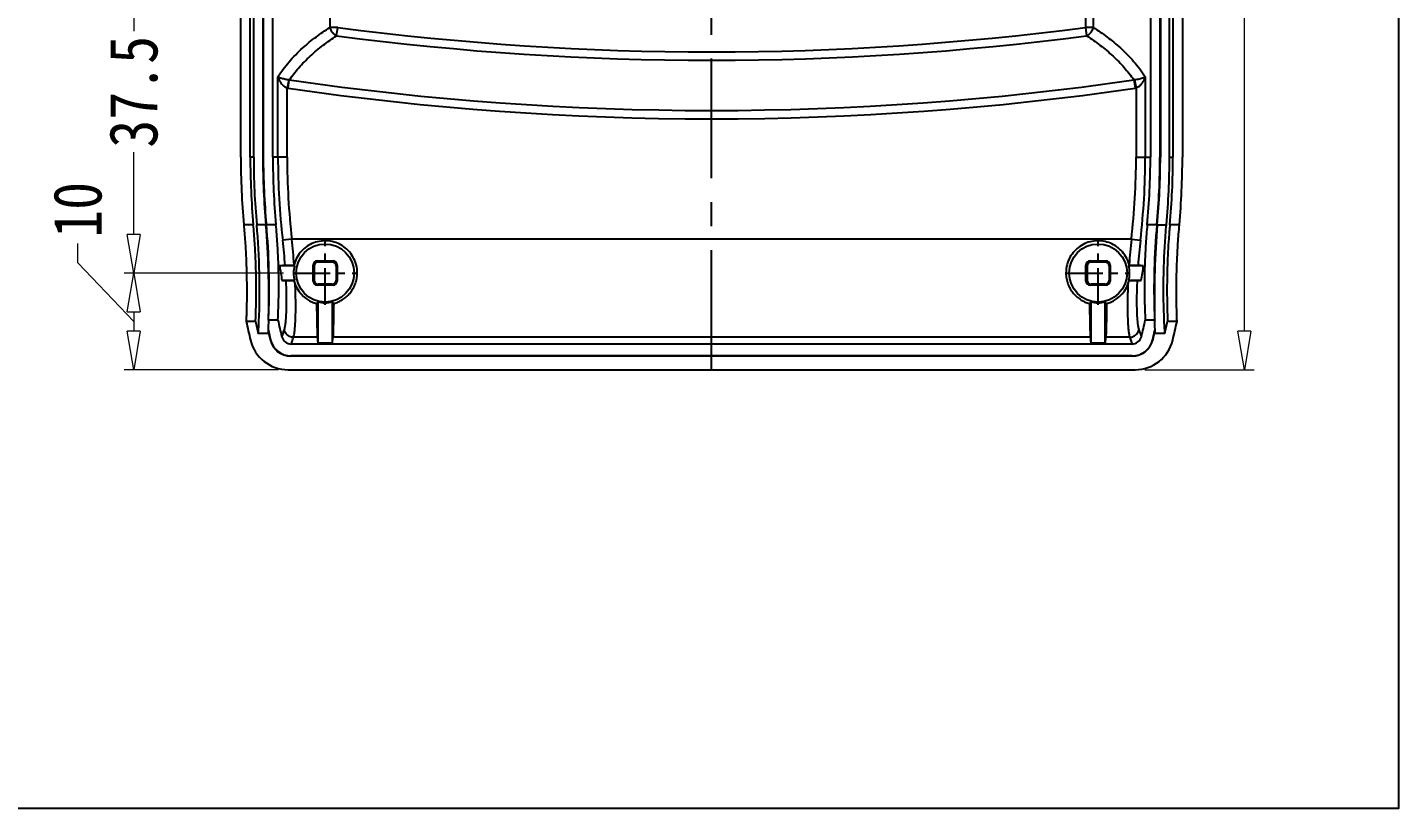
# Model space of a CAD drawing. Header units: millimetres. Extents: x 1786 to 4339, y -2795 to -1928.
# Drawn here: x 4197.1 to 4339, y -2795.2 to -2714.4 of the extents above; entities that cross this region are included whole.
import ezdxf

# ---------------------------------------------------------------- set-up
doc = ezdxf.new("R2010")
doc.units = ezdxf.units.MM
doc.linetypes.add('CENTER', pattern=[50.8, 31.75, -6.35, 6.35, -6.35])
doc.layers.add('dim', color=3, linetype='Continuous', lineweight=9)
doc.styles.add('FFS', font='SIMFANG.TTF', dxfattribs={"width": 0.85})
doc.dimstyles.new('YanXiu', dxfattribs={"dimtxt": 2.5, "dimasz": 2.2, "dimexe": 1, "dimexo": 0.6, "dimgap": 0.66, "dimtad": 0, "dimzin": 9, "dimdsep": 46, "dimtxsty": 'FFS', "dimblk": 'CLOSEDBLANK', "dimcen": 0, "dimclrd": 256, "dimclre": 131, "dimclrt": 42, "dimazin": 2, "dimtfac": 1, "dimtofl": 0, "dimtmove": 0, "dimatfit": 3, "dimldrblk": 'CLOSEDBLANK', "dimfxl": 1, "dimlwd": 5, "dimlwe": 5, "dimarcsym": 0})

# ---------------------------------------------------------------- blocks, each defined once
blk = doc.blocks.new('_ClosedBlank')
at = {"color": 0, "linetype": 'ByBlock', "lineweight": -2}
for p, q in [((-1, 0.167), (0, 0)), ((-1, 0.167), (-1, -0.167)), ((0, 0), (-1, -0.167))]:
    blk.add_line(p, q, dxfattribs=at)
blk = doc.blocks.new('*D160')
at = {"layer": 'Defpoints', "color": 0}
for p in [(4375.19, -2700.08, 0), (4348.36, -2737.58), (4364.88, -2737.58, 0)]:
    blk.add_point(p, dxfattribs=at)
at = {"layer": 'dim', "color": 131, "lineweight": 5}
for p, q in [((4374.19, -2700.08), (4347.36, -2700.08)), ((4363.88, -2737.58), (4347.36, -2737.58))]:
    blk.add_line(p, q, dxfattribs=at)
at = {"layer": 'dim', "lineweight": 5}
for p, q in [((4348.36, -2704.08), (4348.36, -2712.57)), ((4348.36, -2733.58), (4348.36, -2725.09))]:
    blk.add_line(p, q, dxfattribs=at)
at = {"layer": 'dim', "lineweight": 5, "xscale": 4, "yscale": 4, "zscale": 4}
for p, rotation in [((4348.36, -2700.08), 90), ((4348.36, -2737.58), 270)]:
    blk.add_blockref('_ClosedBlank', p, dxfattribs=dict(at, rotation=rotation))
at = {"layer": 'dim', "color": 42, "insert": (4348.36, -2718.83), "char_height": 5, "attachment_point": 5, "rotation": 90, "style": 'FFS'}
blk.add_mtext('37.5', dxfattribs=at)
blk = doc.blocks.new('*D161')
at = {"layer": 'Defpoints', "color": 0}
for p in [(4364.88, -2737.58, 0), (4348.36, -2747.58), (4364.34, -2747.58)]:
    blk.add_point(p, dxfattribs=at)
at = {"layer": 'dim', "lineweight": 5}
for p, q in [((4342.57, -2736.51), (4342.57, -2734.51)), ((4348.36, -2742.58), (4342.57, -2736.51)), ((4348.36, -2741.58), (4348.36, -2743.58))]:
    blk.add_line(p, q, dxfattribs=at)
at = {"layer": 'dim', "color": 131, "lineweight": 5}
for p, q in [((4363.88, -2737.58), (4347.36, -2737.58)), ((4363.34, -2747.58), (4347.36, -2747.58))]:
    blk.add_line(p, q, dxfattribs=at)
at = {"layer": 'dim', "lineweight": 5, "xscale": 4, "yscale": 4, "zscale": 4}
for p, rotation in [((4348.36, -2737.58), 90), ((4348.36, -2747.58), 270)]:
    blk.add_blockref('_ClosedBlank', p, dxfattribs=dict(at, rotation=rotation))
at = {"layer": 'dim', "color": 42, "insert": (4342.57, -2731.04), "char_height": 5, "attachment_point": 5, "rotation": 90, "style": 'FFS'}
blk.add_mtext('10', dxfattribs=at)
blk = doc.blocks.new('*D165')
at = {"layer": 'Defpoints', "color": 0}
for p in [(4440.18, -2577.08), (4452.01, -2747.58), (4463.32, -2747.58)]:
    blk.add_point(p, dxfattribs=at)
at = {"layer": 'dim', "color": 131, "lineweight": 5}
for p, q in [((4441.17, -2577.08), (4464.32, -2577.08)), ((4453.01, -2747.58), (4464.32, -2747.58))]:
    blk.add_line(p, q, dxfattribs=at)
at = {"layer": 'dim', "lineweight": 5}
for p, q in [((4463.32, -2581.08), (4463.32, -2654.55)), ((4463.32, -2743.58), (4463.32, -2670.11))]:
    blk.add_line(p, q, dxfattribs=at)
at = {"layer": 'dim', "lineweight": 5, "xscale": 4, "yscale": 4, "zscale": 4}
for p, rotation in [((4463.32, -2577.08), 90), ((4463.32, -2747.58), 270)]:
    blk.add_blockref('_ClosedBlank', p, dxfattribs=dict(at, rotation=rotation))
at = {"layer": 'dim', "color": 42, "insert": (4463.32, -2662.33), "char_height": 5, "attachment_point": 5, "rotation": 90, "style": 'FFS'}
blk.add_mtext('170.5', dxfattribs=at)
blk = doc.blocks.new('*u4')
at = {"layer": 'Defpoints', "color": 2}
blk.add_lwpolyline([(-135.77, 94.941), (135.77, 94.941), (135.77, -94.941), (-135.77, -94.941)], close=True, dxfattribs=at)
blk = doc.blocks.new('*u194')
at = {"color": 1, "linetype": 'CENTER', "ltscale": 0.389839}
blk.add_line((0, -85.25), (0, 85.25), dxfattribs=at)
at = {"color": 7, "linetype": 'Continuous'}
for p, q in [((-48.73, -63.25, 0), (-48.73, 62.75, 0)), ((-47.748, -63.25, 0), (-47.748, 62.75, 0)), ((-47.394, -63.25, 0), (-47.394, 62.75, 0)), ((-46.447, 62.75, 0), (-46.447, -63.25, 0)), ((-46.403, 62.75, 0), (-46.403, -63.25, 0)), ((-45.415, -63.25, 0), (-45.415, 62.75, 0)), ((-39.501, 62.75, 0), (-39.501, -49.843, 0)), ((38.7, 62.75, 0), (38.7, -49.844, 0)), ((39.501, 62.75, 0), (39.501, -49.843, 0)), ((45.415, 62.75, 0), (45.415, -63.25, 0)), ((46.403, 62.75, 0), (46.403, -63.25, 0)), ((46.447, 62.75, 0), (46.447, -63.25, 0)), ((47.394, -63.25, 0), (47.394, 62.75, 0)), ((47.748, 62.75, 0), (47.748, -63.25, 0)), ((48.73, 62.75, 0), (48.73, -63.25, 0)), ((-38.7, -49.843, 0), (-39.501, -49.843, 0)), ((-38.812, -50.702, 0), (-38.7, -49.843, 0)), ((39.501, -49.843, 0), (38.7, -49.843, 0)), ((38.7, -49.843, 0), (38.812, -50.702, 0)), ((-44.884, -63.25, 0), (-44.884, -54.946, 0)), ((-43.764, -55.267, 0), (-43.936, -56.11, 0)), ((-43.833, -56.128, 0), (-43.708, -55.271, 0)), ((43.708, -55.271, 0), (43.833, -56.128, 0)), ((43.764, -55.267, 0), (43.936, -56.11, 0)), ((44.884, -54.946, 0), (44.884, -63.25, 0)), ((-43.936, -63.25, 0), (-43.936, -56.11, 0)), ((43.936, -56.11, 0), (43.936, -63.25, 0)), ((-47.394, -63.25, 0), (-47.748, -63.25, 0)), ((-46.403, -63.25, 0), (-46.447, -63.25, 0)), ((-43.936, -63.25, 0), (-45.415, -63.25, 0)), ((43.936, -63.25, 0), (45.415, -63.25, 0)), ((46.403, -63.25, 0), (46.447, -63.25, 0)), ((47.394, -63.25, 0), (47.748, -63.25, 0)), ((-47.432, -70.25, 0), (-48.418, -70.25, 0)), ((-46.126, -70.25, 0), (-47.077, -70.25, 0)), ((-46.082, -70.245, 0), (-46.126, -70.25, 0)), ((46.082, -70.25, 0), (45.09, -70.25, 0)), ((46.082, -70.245, 0), (46.126, -70.25, 0)), ((46.126, -70.25, 0), (47.077, -70.25, 0)), ((48.418, -70.25, 0), (47.432, -70.25, 0)), ((-43.446, -71.75, 0), (-44.388, -71.859, 0)), ((43.446, -71.75, 0), (-43.446, -71.75, 0)), ((43.446, -71.75, 0), (44.388, -71.859, 0)), ((-43.174, -74.5, 0), (-44.71, -74.5, 0)), ((-41.14, -74.534, 0), (-41.25, -74.424, 0)), ((-41.25, -76.076, 0), (-41.25, -74.424, 0)), ((-40.715, -74.111, 0), (-40.826, -74, 0)), ((-40.826, -74, 0), (-39.174, -74, 0)), ((-39.285, -74.111, 0), (-40.715, -74.111, 0)), ((-39.285, -74.111, 0), (-39.174, -74, 0)), ((-38.86, -74.534, 0), (-38.75, -74.424, 0)), ((-38.75, -74.424, 0), (-38.75, -76.076, 0)), ((38.86, -74.534, 0), (38.75, -74.424, 0)), ((38.75, -76.076, 0), (38.75, -74.424, 0)), ((39.174, -74, 0), (40.826, -74, 0)), ((39.285, -74.111, 0), (39.174, -74, 0)), ((40.715, -74.111, 0), (39.285, -74.111, 0)), ((40.715, -74.111, 0), (40.826, -74, 0)), ((41.14, -74.534, 0), (41.25, -74.424, 0)), ((41.25, -74.424, 0), (41.25, -76.076, 0)), ((44.71, -74.5, 0), (43.174, -74.5, 0)), ((-44.469, -76, 0), (-43.174, -76, 0)), ((-43.223, -76.037, 0), (-43.174, -76, 0)), ((-41.144, -75.97, 0), (-41.25, -76.076, 0)), ((-40.721, -76.395, 0), (-40.826, -76.5, 0)), ((-39.174, -76.5, 0), (-40.826, -76.5, 0)), ((-39.279, -76.395, 0), (-40.721, -76.395, 0)), ((-39.279, -76.395, 0), (-39.174, -76.5, 0)), ((-38.856, -75.97, 0), (-38.75, -76.076, 0)), ((38.856, -75.97, 0), (38.75, -76.076, 0)), ((39.279, -76.395, 0), (39.174, -76.5, 0)), ((40.826, -76.5, 0), (39.174, -76.5, 0)), ((40.721, -76.395, 0), (39.279, -76.395, 0)), ((40.721, -76.395, 0), (40.826, -76.5, 0)), ((41.144, -75.97, 0), (41.25, -76.076, 0)), ((43.174, -76, 0), (44.469, -76, 0)), ((43.174, -76, 0), (43.223, -76.037, 0)), ((-40.75, -78.239, 0), (-40.75, -82.499, 0)), ((-39.25, -82.499, 0), (-39.25, -78.239, 0)), ((39.25, -78.239, 0), (39.25, -82.499, 0)), ((40.75, -82.499, 0), (40.75, -78.239, 0)), ((-47.2, -80.25, 0), (-48.173, -80.25, 0)), ((-45.864, -80.121, 0), (-45.894, -80.954, 0)), ((-44.888, -80.121, 0), (-45.864, -80.121, 0)), ((45.864, -80.121, 0), (44.888, -80.121, 0)), ((45.887, -80.777, 0), (45.864, -80.121, 0)), ((45.899, -81.11, 0), (45.887, -80.777, 0)), ((48.173, -80.25, 0), (47.2, -80.25, 0)), ((-45.914, -81.5, 0), (-46.914, -81.5, 0)), ((-45.904, -81.213, 0), (-45.914, -81.5, 0)), ((-45.894, -80.954, 0), (-45.899, -81.11, 0)), ((-45.667, -82.184, 0), (-45.64, -82.177, 0)), ((-40.805, -81.897, 0), (-43.271, -81.897, 0)), ((39.195, -81.897, 0), (-39.195, -81.897, 0)), ((43.271, -81.897, 0), (40.805, -81.897, 0)), ((45.667, -82.184, 0), (45.64, -82.177, 0)), ((45.876, -81.206, 0), (45.899, -81.11, 0)), ((45.914, -81.5, 0), (45.904, -81.213, 0)), ((46.914, -81.5, 0), (45.914, -81.5, 0)), ((43.513, -82.593, 0), (-43.513, -82.593, 0)), ((-39.25, -82.499, 0), (-40.75, -82.499, 0)), ((40.75, -82.499, 0), (39.25, -82.499, 0)), ((43.533, -83.822, 0), (-43.533, -83.822, 0)), ((-43.533, -83.85, 0), (-43.533, -83.822, 0)), ((43.533, -83.85, 0), (-43.533, -83.85, 0)), ((43.533, -83.85, 0), (43.533, -83.822, 0)), ((-43.838, -85.25, 0), (43.838, -85.25, 0))]:
    blk.add_line(p, q, dxfattribs=at)
at = {"color": 1, "linetype": 'CENTER', "ltscale": 0.12}
for p, q in [((-40, -78.55), (-40, -71.95)), ((40, -78.55), (40, -71.95)), ((-43.3, -75.25), (-36.7, -75.25)), ((36.7, -75.25), (43.3, -75.25))]:
    blk.add_line(p, q, dxfattribs=at)
at = {"color": 7, "linetype": 'Continuous'}
for centre in [(-40, -75.25, 0), (40, -75.25, 0)]:
    blk.add_circle(centre, 3, dxfattribs=at)
for centre, radius, start, end in [((0, 245.554, 0), 298.788, 262.53582, 277.4642), ((0, 245.554, 0), 297.922, 262.5362, 277.46377), ((-43.682, -54.457, 0), 0.814, 264.22599, 268.13767), ((0, 245.554, 0), 303.984, 261.73314, 278.26686), ((43.681, -54.438, 0), 0.833, 271.91352, 275.73535), ((-43.568, -54.311, 0), 1.836, 258.4392, 261.71708), ((0, 245.554, 0), 304.85, 261.73305, 278.26695), ((43.571, -54.324, 0), 1.823, 278.27071, 281.57164), ((30, -63.25, 0), 78.73, 180, 185.101), ((30, -63.25, 0), 77.748, 180, 185.1656), ((30, -63.25, 0), 77.394, 180, 185.18926), ((30, -63.25, 0), 76.447, 180, 185.25351), ((30, -63.25, 0), 76.403, 180, 185.25331), ((30, -63.25, 0), 75.415, 180, 185.32583), ((30, -63.25, 0), 74.884, 180, 186.60153), ((30, -63.25, 0), 73.936, 180, 186.60153), ((-30, -63.25, 0), 73.936, 353.39847, 0), ((-30, -63.25, 0), 74.884, 353.39847, 0), ((-30, -63.25, 0), 75.415, 354.67417, 0), ((-30, -63.25, 0), 76.403, 354.74324, 0), ((-30, -63.25, 0), 76.447, 354.74649, 0), ((-30, -63.25, 0), 77.394, 354.81074, 0), ((-30, -63.25, 0), 77.748, 354.8344, 0), ((-30, -63.25, 0), 78.73, 354.899, 0), ((-121.417, -76.929, 0), 74.64, 357.43881, 5.13391), ((-135.872, -77.547, 0), 90.043, 358.59326, 4.64824), ((-117.228, -76.745, 0), 71.442, 357.775, 5.22016), ((117.517, -76.753, 0), 71.731, 174.79891, 182.21038), ((135.872, -77.547, 0), 90.043, 175.35176, 181.40674), ((-108.782, -79.299, 0), 64.823, 4.27512, 6.59043), ((-120.993, -79.987, 0), 77.983, 4.12973, 6.06316), ((121.064, -79.994, 0), 78.054, 173.9374, 175.86903), ((109.07, -79.326, 0), 65.112, 173.41472, 175.71974), ((-41.677, -121.315, 0), 46.913, 93.0098, 93.70779), ((30, -63.25, 0), 75.553, 188.56335, 189.71553), ((-40, -75.25, 0), 3.262, 166.70704, 193.29296), ((-40.049, -75.218, 0), 3.275, 165.00609, 166.51441), ((-23.737, -49.13, 0), 31.96, 232.40806, 232.54183), ((-40.715, -74.535, 0), 0.425, 89.96933, 179.81547), ((-39.285, -74.535, 0), 0.425, 0.18452, 90.0307), ((39.285, -74.535, 0), 0.425, 89.96933, 179.81547), ((40.715, -74.535, 0), 0.425, 0.18452, 90.0307), ((23.837, -49.26, 0), 31.796, 307.45782, 307.59229), ((40, -75.25, 0), 3.262, 346.70704, 13.29296), ((40.051, -75.218, 0), 3.273, 13.48525, 14.99526), ((41.502, -124.292, 0), 49.895, 86.31316, 86.96943), ((-30, -63.25, 0), 75.553, 350.28447, 351.43665), ((-41.367, -26.947, 0), 49.151, 266.38129, 266.87854), ((-40.042, -75.231, 0), 3.281, 194.21811, 201.61415), ((-40.01, -75.215, 0), 3.317, 201.67843, 254.68479), ((40.01, -75.215, 0), 3.317, 285.31533, 338.32599), ((40.039, -75.23, 0), 3.285, 338.39438, 345.77792), ((41.497, -29.166, 0), 46.928, 273.10972, 273.63052), ((-67.004, -57.972, 0), 33.166, 321.94968, 322.33413), ((-40, -75.25, 0), 3.081, 255.9119, 284.0881), ((-13.416, -58.298, 0), 32.635, 217.66274, 218.05344), ((12.996, -57.972, 0), 33.166, 321.94968, 322.33413), ((40, -75.25, 0), 3.081, 255.9119, 284.0881), ((66.584, -58.298, 0), 32.635, 217.66274, 218.05344), ((30, -63.25, 0), 80, 192.2689, 193.70024), ((30, -63.25, 0), 79.05, 192.41868, 193.34809), ((-156.482, -75.207, 0), 109.748, 356.71273, 357.17038), ((-118.008, -77.183, 0), 71.223, 357.23039, 357.52052), ((-122.135, -76.639, 0), 76.35, 357.3866, 357.83834), ((30, -63.25, 0), 76.765, 192.69543, 194.01078), ((-30, -63.25, 0), 76.765, 345.98922, 347.30457), ((122.297, -76.629, 0), 76.513, 182.1649, 182.61569), ((-30, -63.25, 0), 79.05, 346.65191, 347.58132), ((-30, -63.25, 0), 80, 346.29977, 347.7311), ((-43.838, -81.25, 0), 4, 193.70029, 269.99992), ((-38.31, -81.486, 0), 7.599, 177.15742, 177.93422), ((30, -63.25, 0), 78, 193.31408, 194.04855), ((29.999, -63.25, 0), 77.971, 193.24123, 194.04855), ((-43.533, -81.65, 0), 2.2, 194.04855, 270), ((-43.531, -81.648, 0), 2.174, 194.09044, 269.95819), ((-43.512, -81.594, 0), 0.998, 193.95472, 269.9784), ((-238.287, -14.628, 0), 206.292, 340.76412, 340.96865), ((220.391, -20.837, 0), 187.349, 199.02104, 199.24625), ((43.512, -81.594, 0), 0.998, 270.0217, 346.04512), ((43.531, -81.648, 0), 2.174, 270.04178, 345.9097), ((43.533, -81.65, 0), 2.2, 270, 345.95145), ((43.838, -81.25, 0), 4, 270.00002, 346.29975), ((-30, -63.25, 0), 77.972, 345.95145, 346.68594), ((-30, -63.25, 0), 78, 345.95145, 346.68592), ((38.31, -81.486, 0), 7.599, 2.06578, 2.84258)]:
    blk.add_arc(centre, radius, start, end, dxfattribs=at)
for centre, major_axis, ratio, start_param, end_param in [((-40.826, -74.424, 0), (0.3, -0.3), 0.9999239, 2.3562326, 3.9269527), ((-39.174, -74.424, 0), (0.3, 0.3), 0.9999239, -0.7853601, 0.7853601), ((39.174, -74.424, 0), (-0.3, 0.3), 0.9999239, -0.7853601, 0.7853601), ((40.826, -74.424, 0), (0.3, 0.3), 0.9999239, -0.7853601, 0.7853601), ((-40.826, -76.076, 0), (0.3, 0.3), 0.9999239, 2.3562326, 3.9269527), ((-39.174, -76.076, 0), (0.3, -0.3), 0.9999239, -0.7853601, 0.7853601), ((39.174, -76.076, 0), (0.3, 0.3), 0.9999239, -3.9269527, -2.3562326), ((40.826, -76.076, 0), (-0.3, 0.3), 0.9999239, -3.9269527, -2.3562326), ((-40.705, -60.25, 0), (0, 22.4), 0.0174551, -3.4015958, -3.2579263), ((-39.295, -60.25, 0), (0, 22.4), 0.0174551, -3.025259, -2.8815895), ((39.295, -60.25, 0), (0, 22.4), 0.0174551, -3.4015958, -3.2579263), ((40.705, -60.25, 0), (0, 22.4), 0.0174551, -3.025259, -2.8815895)]:
    blk.add_ellipse(centre, major_axis=major_axis, ratio=ratio, start_param=start_param, end_param=end_param, dxfattribs=at)
for points, start_tangent, end_tangent in [([(-42.31, -51.958, 0), (-40.94, -50.832, 0), (-39.501, -49.843, 0)], (0.7415964, 0.6708463), (0.8452313, 0.5344006)), ([(-41.551, -52.815, 0), (-40.215, -51.69, 0), (-38.814, -50.702, 0)], (0.7332765, 0.6799305), (0.8392563, 0.5437361)), ([(-39.501, -49.843, 0), (-39.359, -50.198, 0), (-39.117, -50.499, 0), (-38.812, -50.702, 0)], (0.202699, -0.9792411), (0.9045885, -0.4262859)), ([(38.812, -50.702, 0), (39.117, -50.499, 0), (39.359, -50.198, 0), (39.501, -49.843, 0)], (0.9151334, 0.4031511), (0.2259747, 0.9741332)), ([(38.814, -50.702, 0), (40.22, -51.694, 0), (41.551, -52.815, 0)], (0.839254, -0.5437396), (0.7332798, -0.679927)), ([(39.501, -49.843, 0), (40.946, -50.837, 0), (42.31, -51.958, 0)], (0.8452295, -0.5344035), (0.7415997, -0.6708426)), ([(-44.884, -54.946, 0), (-43.735, -53.414, 0), (-42.31, -51.958, 0)], (0.5427451, 0.8398974), (0.7416026, 0.6708394)), ([(42.31, -51.958, 0), (43.681, -53.351, 0), (44.884, -54.946, 0)], (0.7415947, -0.6708482), (0.5427499, -0.8398944)), ([(-43.708, -55.271, 0), (-42.722, -54.015, 0), (-41.551, -52.815, 0)], (0.5727177, 0.8197526), (0.7332876, 0.6799186)), ([(41.551, -52.815, 0), (42.685, -53.974, 0), (43.708, -55.271, 0)], (0.7332751, -0.6799321), (0.5727242, -0.8197481)), ([(-44.494, -55.121, 0), (-44.712, -55.039, 0), (-44.884, -54.946, 0)], (-0.9532675, 0.3021275), (-0.8287953, 0.5595519)), ([(-44.884, -54.946, 0), (-44.76, -55.281, 0), (-44.584, -55.573, 0)], (0.2531104, -0.9674374), (0.5876176, -0.8091388)), ([(-43.764, -55.267, 0), (-43.943, -55.245, 0), (-44.128, -55.213, 0), (-44.314, -55.172, 0), (-44.494, -55.121, 0)], (-0.9949087, 0.10078), (-0.9532115, 0.3023042)), ([(44.494, -55.121, 0), (44.259, -55.185, 0), (44.01, -55.234, 0), (43.764, -55.267, 0)], (-0.9532996, -0.3020263), (-0.9949956, -0.0999187)), ([(44.884, -54.946, 0), (44.712, -55.04, 0), (44.494, -55.121, 0)], (-0.8285977, -0.5598444), (-0.9532751, -0.3021035)), ([(44.584, -55.573, 0), (44.759, -55.281, 0), (44.884, -54.946, 0)], (0.5879997, 0.8088612), (0.2530378, 0.9674564)), ([(-44.584, -55.573, 0), (-44.432, -55.757, 0), (-44.269, -55.909, 0), (-44.102, -56.027, 0), (-43.936, -56.11, 0)], (0.5877321, -0.8090556), (0.9252996, -0.3792369)), ([(43.936, -56.11, 0), (44.163, -55.987, 0), (44.383, -55.806, 0), (44.584, -55.573, 0)], (0.9255016, 0.3787436), (0.5875184, 0.8092108)), ([(-48.418, -70.25, 0), (-48.283, -71.984, 0), (-48.19, -73.667, 0), (-48.135, -75.243, 0), (-48.114, -76.666, 0), (-48.116, -77.894, 0), (-48.132, -78.898, 0), (-48.152, -79.648, 0), (-48.168, -80.104, 0), (-48.173, -80.25, 0)], (0.0889117, -0.9960395), (-0.03665, -0.9993282)), ([(-47.2, -80.25, 0), (-47.193, -80.054, 0), (-47.171, -79.47, 0), (-47.147, -78.527, 0), (-47.131, -77.259, 0), (-47.141, -75.734, 0), (-47.188, -74.007, 0), (-47.285, -72.157, 0), (-47.432, -70.25, 0)], (0.040568, 0.9991768), (-0.0900346, 0.9959386)), ([(-45.09, -70.25, 0), (-45.421, -70.25, 0), (-45.751, -70.25, 0), (-46.082, -70.245, 0)], (-1, 0), (-1, 0)), ([(-44.888, -80.121, 0), (-44.864, -79.588, 0), (-44.83, -78.666, 0), (-44.803, -77.399, 0), (-44.801, -75.856, 0), (-44.842, -74.098, 0), (-44.936, -72.206, 0), (-45.09, -70.25, 0)], (0.0494694, 0.9987756), (-0.0928194, 0.995683)), ([(45.09, -70.25, 0), (44.936, -72.206, 0), (44.842, -74.098, 0), (44.801, -75.856, 0), (44.803, -77.399, 0), (44.83, -78.666, 0), (44.864, -79.588, 0), (44.888, -80.121, 0)], (-0.0928194, -0.995683), (0.0494694, -0.9987756)), ([(46.914, -81.5, 0), (46.902, -81.279, 0), (46.868, -80.625, 0), (46.824, -79.562, 0), (46.787, -78.143, 0), (46.779, -76.429, 0), (46.816, -74.493, 0), (46.914, -72.406, 0), (47.077, -70.25, 0)], (-0.0569984, 0.9983743), (0.0904458, 0.9959014)), ([(47.432, -70.25, 0), (47.318, -71.669, 0), (47.232, -73.063, 0), (47.174, -74.402, 0), (47.142, -75.654, 0), (47.131, -76.798, 0), (47.135, -77.807, 0), (47.15, -78.663, 0), (47.168, -79.347, 0), (47.185, -79.845, 0), (47.196, -80.148, 0), (47.2, -80.25, 0)], (-0.0900346, -0.9959386), (0.0399454, -0.9992019)), ([(48.173, -80.25, 0), (48.166, -80.066, 0), (48.147, -79.487, 0), (48.125, -78.548, 0), (48.113, -77.303, 0), (48.124, -75.788, 0), (48.173, -74.06, 0), (48.27, -72.187, 0), (48.418, -70.25, 0)], (-0.0369239, 0.9993181), (0.0889117, 0.9960395)), ([(-36.675, -75.25, 0), (-36.785, -74.379, 0), (-37.118, -73.574, 0), (-37.625, -72.907, 0), (-38.236, -72.417, 0), (-38.886, -72.104, 0), (-39.634, -71.932, 0), (-40.423, -71.939, 0), (-41.183, -72.129, 0), (-41.862, -72.481, 0), (-42.439, -72.973, 0), (-42.896, -73.598, 0), (-43.212, -74.371, 0)], (0.0076186, 0.999971), (-0.2587186, -0.9659527)), ([(43.212, -74.371, 0), (42.878, -73.566, 0), (42.368, -72.899, 0), (41.755, -72.411, 0), (41.104, -72.1, 0), (40.353, -71.931, 0), (39.563, -71.941, 0), (38.803, -72.135, 0), (38.125, -72.49, 0), (37.548, -72.988, 0), (37.093, -73.617, 0), (36.787, -74.374, 0), (36.675, -75.25, 0)], (-0.2587353, 0.9659483), (0.0076186, -0.999971)), ([(-43.234, -74.455, 0), (-43.526, -74.455, 0), (-43.791, -74.458, 0), (-44.002, -74.462, 0), (-44.14, -74.467, 0)], (-0.9999999, -0.0004867), (-0.9985826, -0.0532248)), ([(-41.14, -74.534, 0), (-41.142, -75.267, 0), (-41.144, -75.97, 0)], (-0.0019828, -0.999998), (-0.0031481, -0.999995)), ([(-38.86, -74.534, 0), (-38.858, -75.267, 0), (-38.856, -75.97, 0)], (0.0019828, -0.999998), (0.0031481, -0.999995)), ([(38.86, -74.534, 0), (38.858, -75.267, 0), (38.856, -75.97, 0)], (-0.0019828, -0.999998), (-0.0031481, -0.999995)), ([(41.14, -74.534, 0), (41.142, -75.267, 0), (41.144, -75.97, 0)], (0.0019828, -0.999998), (0.0031481, -0.999995)), ([(44.14, -74.467, 0), (44.002, -74.462, 0), (43.791, -74.458, 0), (43.526, -74.455, 0), (43.234, -74.455, 0)], (-0.9985826, 0.0532248), (-0.9999999, 0.0004867)), ([(-44.232, -81.163, 0), (-44.142, -80.806, 0), (-44.08, -80.364, 0), (-44.035, -79.828, 0), (-44.005, -79.194, 0), (-43.991, -78.489, 0), (-43.991, -77.729, 0), (-44.008, -76.913, 0), (-44.043, -76.025, 0)], (0.3449469, 0.9386222), (-0.0483838, 0.9988288)), ([(-44.043, -76.025, 0), (-43.858, -76.031, 0), (-43.57, -76.035, 0), (-43.223, -76.037, 0)], (0.9985051, -0.054658), (0.9999978, -0.0020818)), ([(-43.271, -81.899, 0), (-43.201, -81.589, 0), (-43.15, -81.22, 0), (-43.11, -80.797, 0), (-43.08, -80.31, 0), (-43.059, -79.763, 0), (-43.047, -79.17, 0), (-43.044, -78.542, 0), (-43.05, -77.881, 0), (-43.066, -77.183, 0), (-43.093, -76.44, 0)], (0.2945853, 0.9556252), (-0.0423396, 0.9991033)), ([(-41.144, -75.97, 0), (-41.111, -76.135, 0), (-41.017, -76.274, 0), (-40.879, -76.364, 0), (-40.721, -76.395, 0)], (-0.0031481, -0.999995), (1, 0)), ([(-39.279, -76.395, 0), (-39.121, -76.365, 0), (-38.983, -76.274, 0), (-38.889, -76.136, 0), (-38.856, -75.97, 0)], (1, 0), (-0.0031481, 0.999995)), ([(-39.113, -78.414, 0), (-38.601, -78.227, 0), (-38.134, -77.964, 0), (-37.723, -77.637, 0), (-37.372, -77.253, 0), (-37.086, -76.818, 0), (-36.869, -76.338, 0), (-36.728, -75.813, 0), (-36.675, -75.25, 0)], (0.9641882, 0.265219), (0.0076186, 0.999971)), ([(36.675, -75.25, 0), (36.728, -75.816, 0), (36.871, -76.344, 0), (37.091, -76.829, 0), (37.381, -77.264, 0), (37.732, -77.645, 0), (38.14, -77.968, 0), (38.603, -78.228, 0), (39.113, -78.414, 0)], (0.0076186, -0.999971), (0.9641882, -0.265219)), ([(38.856, -75.97, 0), (38.889, -76.135, 0), (38.983, -76.274, 0), (39.121, -76.364, 0), (39.279, -76.395, 0)], (-0.0031481, -0.999995), (1, 0)), ([(40.721, -76.395, 0), (40.879, -76.365, 0), (41.017, -76.274, 0), (41.111, -76.136, 0), (41.144, -75.97, 0)], (1, 0), (-0.0031481, 0.999995)), ([(43.093, -76.44, 0), (43.066, -77.201, 0), (43.05, -77.911, 0), (43.044, -78.575, 0), (43.047, -79.198, 0), (43.06, -79.783, 0), (43.081, -80.324, 0), (43.111, -80.808, 0), (43.15, -81.227, 0), (43.202, -81.593, 0), (43.271, -81.899, 0)], (-0.0423296, -0.9991037), (0.2945841, -0.9556256)), ([(43.223, -76.037, 0), (43.57, -76.035, 0), (43.858, -76.031, 0), (44.043, -76.025, 0)], (0.9999978, 0.0020818), (0.9985051, 0.054658)), ([(44.043, -76.025, 0), (44.007, -76.935, 0), (43.991, -77.762, 0), (43.991, -78.52, 0), (44.006, -79.216, 0), (44.036, -79.842, 0), (44.081, -80.372, 0), (44.143, -80.811, 0), (44.232, -81.163, 0)], (-0.0483797, -0.998829), (0.3449492, -0.9386214)), ([(-40.887, -78.414, 0), (-40.868, -79.712, 0), (-40.848, -80.717, 0), (-40.827, -81.441, 0), (-40.805, -81.897, 0)], (0.0119428, -0.9999287), (0.0654736, -0.9978543)), ([(-39.113, -78.414, 0), (-39.132, -79.712, 0), (-39.152, -80.717, 0), (-39.173, -81.441, 0), (-39.195, -81.897, 0)], (-0.0119428, -0.9999287), (-0.0654736, -0.9978543)), ([(39.113, -78.414, 0), (39.132, -79.712, 0), (39.152, -80.717, 0), (39.173, -81.441, 0), (39.195, -81.897, 0)], (0.0119428, -0.9999287), (0.0654736, -0.9978543)), ([(40.887, -78.414, 0), (40.868, -79.712, 0), (40.848, -80.717, 0), (40.827, -81.441, 0), (40.805, -81.897, 0)], (-0.0119428, -0.9999287), (-0.0654736, -0.9978543)), ([(-44.481, -81.835, 0), (-44.433, -81.706, 0), (-44.354, -81.491, 0), (-44.232, -81.163, 0)], (0.349632, 0.9368871), (0.3451085, 0.9385628)), ([(-43.271, -81.899, 0), (-43.691, -81.799, 0), (-44.032, -81.537, 0), (-44.232, -81.163, 0)], (-0.9997119, 0.0240026), (-0.2684657, 0.9632893)), ([(43.271, -81.897, 0), (43.691, -81.797, 0), (44.032, -81.537, 0), (44.232, -81.163, 0)], (0.9997219, 0.0235824), (0.2700832, 0.962837)), ([(44.232, -81.163, 0), (44.349, -81.479, 0), (44.43, -81.698, 0), (44.481, -81.835, 0)], (0.3451053, -0.938564), (0.3496279, -0.9368887))]:
    blk.add_spline(points, degree=3, dxfattribs=dict(at, start_tangent=start_tangent, end_tangent=end_tangent))
at = {"layer": 'dim'}
for base, p1, p2, override, picture, middle in [((55.145, -85.25, 0), (32, 85.25, 0), (43.838, -85.25, 0), {"dimtxt": 5, "dimasz": 4, "dimexe": 0.9995, "dimexo": 0.9995, "dimgap": 0.9995}, '*D165', (55.145, 0, 0)), ((-59.813, -75.25, 0), (-32.981, -37.75), (-43.3, -75.25), {"dimtxt": 5, "dimasz": 4, "dimexe": 0.9995, "dimexo": 0.9995, "dimgap": 0.9995, "dimzin": 8, "dimtmove": 1}, '*D160', (-59.813, -56.5, 0))]:
    dim = blk.add_linear_dim(base=base, p1=p1, p2=p2, angle=90, dimstyle='YanXiu', override=override, dxfattribs=at)
    dim.commit()
    dim.dimension.update_dxf_attribs({"geometry": picture, "text_midpoint": middle, "insert": (-4408.175, 2662.329)})
dim = blk.add_linear_dim(base=(-59.813, -85.25, 0), p1=(-43.3, -75.25), p2=(-43.838, -85.25, 0), angle=90, dimstyle='YanXiu', override={"dimtxt": 5, "dimasz": 4, "dimexe": 0.9995, "dimexo": 0.9995, "dimgap": 0.9995, "dimzin": 8, "dimtmove": 1}, dxfattribs=at)
dim.commit()
dim.dimension.update_dxf_attribs({"geometry": '*D161', "text_midpoint": (-65.606, -71.18, 0), "dimtype": 128, "insert": (-4408.175, 2662.329)})
blk = doc.blocks.new('*u211')
blk.add_blockref('*u194', (161.06, 130.653))
at = {"layer": 'Defpoints', "xscale": 1.710000000000036, "yscale": 1.710000000000036, "zscale": 1.71}
blk.add_blockref('*u4', (0, 162.35), dxfattribs=at)

msp = doc.modelspace()

# ---------------------------------------------------------------- block references
msp.add_blockref('*u211', (4106.85, -2795.17))

doc.saveas('drawing.dxf')
